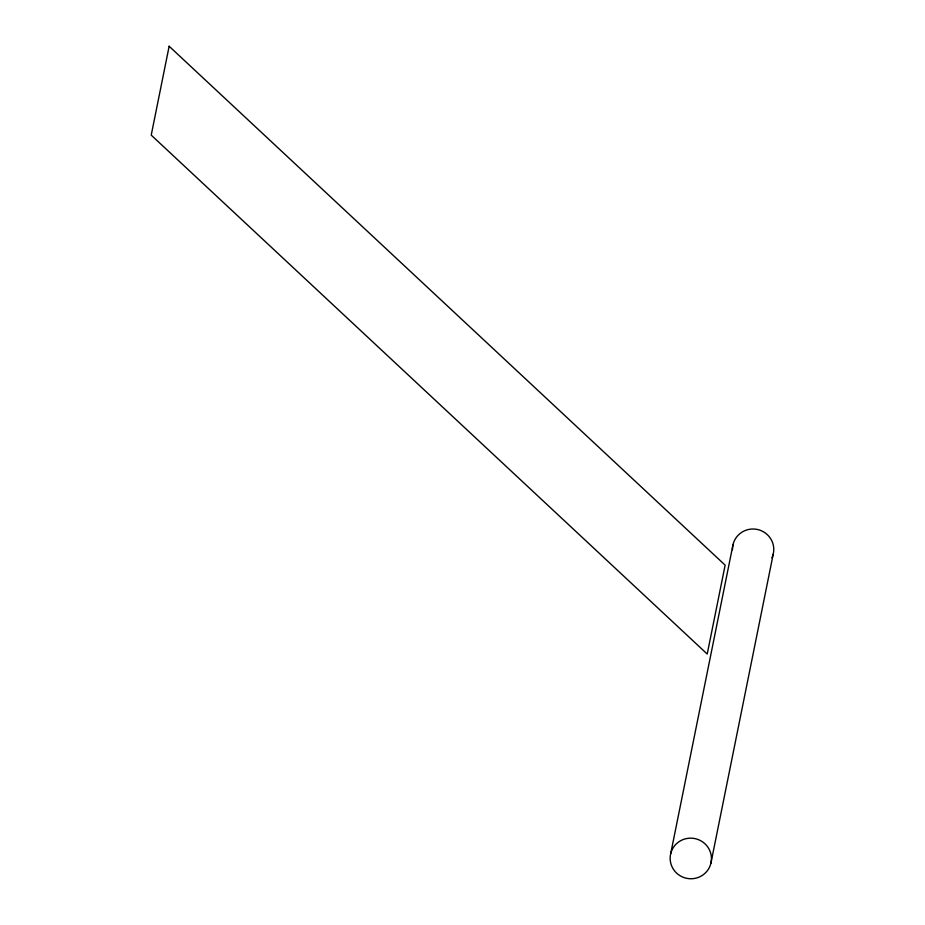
<?xml version="1.0" encoding="UTF-8"?>
<svg xmlns="http://www.w3.org/2000/svg" width="925" height="925" viewBox="0 0 925 925"><rect width="100%" height="100%" fill="white"/><g stroke="black" fill="none" stroke-linecap="round" stroke-linejoin="round"><path stroke-width="1.39" d="M670.706 853.648L733.051 544.49M710.897 863.268A20.662 20.281 11.4 0 0 684.87 838.975A20.662 20.281 11.4 0 0 676.638 873.131A20.662 20.281 11.4 0 0 710.897 863.268L773.231 554.11M732.507 549.751A20.662 20.281 11.4 0 1 757.228 529.435A20.662 20.281 11.4 0 1 771.913 557.868M169.148 46.25L151.226 135.131L707.22 654.033L725.142 565.152L169.148 46.25"/></g></svg>
